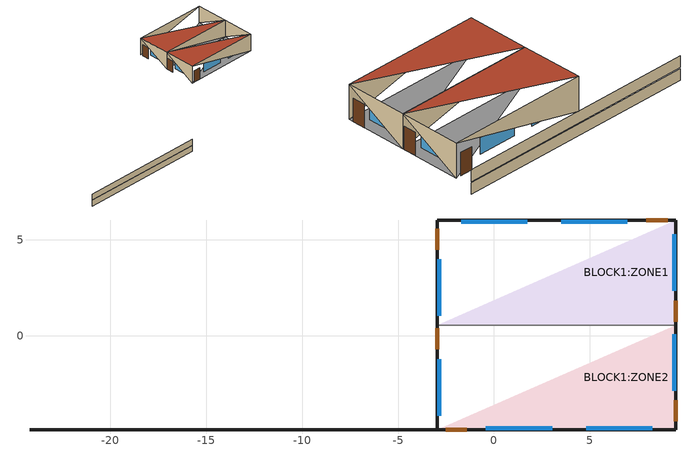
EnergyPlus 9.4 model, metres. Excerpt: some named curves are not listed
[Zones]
BLOCK1:ZONE2
 floor othersideconditionsmodel (Combined ground floor - State-of-the-art - Heavyweight): 9.48,0.57 9.48,-4.9 -2.95,-4.9 z0
 wall outside (Wall - State-of-the-art - Heavyweight): -2.95,-4.9,0 -2.95,-4.9,3 -2.95,0.57,3; 9.48,-4.9,0 9.48,-4.9,3 -2.95,-4.9,3; 9.48,0.57,0 9.48,0.57,3 9.48,-4.9,3
 wall outside (LinearBridgingConstruction): -2.95,-4.9 -24.21,-4.9 z-11.1:-10.1
 wall to BLOCK1:ZONE1 (115mm single leaf brick (plastered both sides)): -2.95,0.57,0 -2.95,0.57,3 9.48,0.57,3
 window (VENTANA CASO BASE MULCHEN - 1001): -2.85,-1.21 -2.85,-4.16 / 4.81,-4.8 8.26,-4.8 / -0.42,-4.8 3.03,-4.8 / 9.38,-2.86 9.38,0.09 z0.84:2.26
 door (Wooden door): -2.95,0.39 -2.95,-0.71 / -2.5,-4.9 -1.41,-4.9 / 9.48,-4.46 9.48,-3.36 z0:2
 roof outside (Combined flat roof - State-of-the-art - Heavyweight): -2.95,0.57 -2.95,-4.9 9.48,-4.9 z3
BLOCK1:ZONE1
 floor othersideconditionsmodel (Combined ground floor - State-of-the-art - Heavyweight): 9.48,6.04 9.48,0.57 -2.95,0.57 z0
 wall outside (Wall - State-of-the-art - Heavyweight): -2.95,0.57,0 -2.95,0.57,3 -2.95,6.04,3; 9.48,6.04,0 9.48,6.04,3 9.48,0.57,3; -2.95,6.04,0 -2.95,6.04,3 9.48,6.04,3
 wall outside (LinearBridgingConstruction): -2.95,-4.9 -24.21,-4.9 z-12.2:-11.2
 window (VENTANA CASO BASE MULCHEN - 1001): -2.85,4 -2.85,1.04 / 9.38,2.34 9.38,5.3 / 1.73,5.94 -1.72,5.94 / 6.96,5.94 3.51,5.94 z0.84:2.26
 door (Wooden door): -2.95,5.59 -2.95,4.5 / 9.48,0.74 9.48,1.84 / 9.04,6.04 7.95,6.04 z0:2
 roof outside (Combined flat roof - State-of-the-art - Heavyweight): -2.95,6.04 -2.95,0.57 9.48,0.57 z3
[Building]
Edificio Residencial: North Axis=0; Terrain=Suburbs; Loads Convergence Tolerance Value=0.04; Temperature Convergence Tolerance Value=0.4; Solar Distribution=FullExterior; Maximum Number of Warmup Days=25; Minimum Number of Warmup Days=6
[Site:Location]
Sitio (01-01:31-12)  (01-01:31-12): Latitude=-36.77; Longitude=-73.07; Time Zone=-4; Elevation=148
[SizingPeriod:DesignDay] Month=7; Day of Month=15; Humidity Condition Type=WetBulb; Barometric Pressure=99559.6; Wind Direction=0; Rain Indicator=No; Snow Indicator=No; Daylight Saving Time Indicator=No
Name | Day Type | Maximum DryBulb Temperature | Daily DryBulb Temperature Range | Wetbulb or DewPoint at Maximum DryBulb | Wind Speed | Solar Model Indicator | Sky Clearness
Summer Design Day in Sitio (01-01:31-12) Jul | SummerDesignDay | 24.4 | 11.1 | 17.2 | 0 | ASHRAEClearSky | 0.98
Winter Design Day in Sitio (01-01:31-12) | WinterDesignDay | 1.2 | 0 | 1.2 | 17.4 |  | 0
[Site:GroundTemperature:BuildingSurface]
18, 18, 18, 18, 18, 18, 18, 18, 18, 18, 18, 18
[Site:GroundTemperature:FCfactorMethod]
January Ground Temperature=18.74; February Ground Temperature=19.18; March Ground Temperature=18.19; April Ground Temperature=16.7; May Ground Temperature=12.9; June Ground Temperature=10.01; July Ground Temperature=8.1; August Ground Temperature=7.58; September Ground Temperature=8.67; October Ground Temperature=10.99; November Ground Temperature=14.03; December Ground Temperature=16.81
[Site:GroundTemperature:Shallow]
14, 14, 14, 14, 14, 14, 14, 14, 14, 14, 14, 14
[Site:GroundTemperature:Deep]
14, 14, 14, 14, 14, 14, 14, 14, 14, 14, 14, 14
[Site:GroundTemperature:Undisturbed:FiniteDifference]
Default Slab - Ground Temperature Object - Finite Difference: 0.52, 2050, 184, 30, 50, 0.4
[Site:GroundDomain:Slab]
Default Slab: 10, 1, 5, 0.52, 2050, 184, 30, 50, Site:GroundTemperature:Undisturbed:FiniteDifference, Default Slab - Ground Temperature Object - Finite Difference, 0.4, Default Slab - Slab Boundary Condition Model - 1, OnGrade, NO, EPS 10 mm_0.05, FULL, 5, NO, EPS 10 mm_0.05, 1, Hourly
[Site:GroundReflectance]
0.2, 0.2, 0.2, 0.2, 0.2, 0.2, 0.2, 0.2, 0.2, 0.2, 0.2, 0.2
[Site:GroundReflectance:SnowModifier]
2, 2
[Material] Roughness=Rough; Thermal Absorptance=0.9
Name | Thickness | Conductivity | Density | Specific Heat | Solar Absorptance | Visible Absorptance
Urea Formaldehyde Foam_.1 | 0.1 | 0.04 | 10 | 1400 | 0.6 | 0.6
Cast Concrete_.1 | 0.1 | 1.13 | 2000 | 1000 | 0.6 | 0.6
Floor/Roof Screed_.07 | 0.07 | 0.41 | 1200 | 840 | 0.73 | 0.73
Timber Flooring_.03 | 0.03 | 0.14 | 650 | 1200 | 0.78 | 0.78
Asphalt 1_.01 | 0.01 | 0.7 | 2100 | 1000 | 0.85 | 0.9
MW Glass Wool (rolls)_.1 | 0.1 | 0.04 | 12 | 840 | 0.6 | 0.6
Plasterboard_.013 | 0.013 | 0.25 | 2800 | 896 | 0.5 | 0.5
Brickwork Outer_.105 | 0.105 | 0.84 | 1700 | 800 | 0.7 | 0.7
XPS Extruded Polystyrene  - CO2 Blowing_.1175 | 0.1175 | 0.034 | 35 | 1400 | 0.6 | 0.6
Concrete Block (Medium)_.1 | 0.1 | 0.51 | 1400 | 1000 | 0.6 | 0.6
Gypsum Plastering_.013 | 0.013 | 0.4 | 1000 | 1000 | 0.5 | 0.5
Painted Oak_.035 | 0.035 | 0.19 | 700 | 2390 | 0.5 | 0.5
Brickwork Inner_.115 | 0.115 | 0.62 | 1700 | 800 | 0.7 | 0.7
EPS 10 mm_0.05 | 0.05 | 0.04 | 15 | 1300 | 0.6 | 0.6
[Material:NoMass] Roughness=Rough
Name | Thermal Resistance | Thermal Absorptance | Solar Absorptance | Visible Absorptance
LinearBridgingLayer | 0.6267 | 1e-05 | 0 | 0
3_RVAL_3 | 0.18 | 0.9 | 0.7 | 0.7
[WindowMaterial:Glazing]
2: Optical Data Type=SpectralAverage; Thickness=0.003; Solar Transmittance at Normal Incidence=0.837; Front Side Solar Reflectance at Normal Incidence=0.075; Back Side Solar Reflectance at Normal Incidence=0.075; Visible Transmittance at Normal Incidence=0.898; Front Side Visible Reflectance at Normal Incidence=0.081; Back Side Visible Reflectance at Normal Incidence=0.081; Infrared Transmittance at Normal Incidence=0; Front Side Infrared Hemispherical Emissivity=0.84; Back Side Infrared Hemispherical Emissivity=0.84; Conductivity=0.9; Dirt Correction Factor for Solar and Visible Transmittance=1
[Construction]
LinearBridgingConstruction: LinearBridgingLayer
Combined ground floor - State-of-the-art - Heavyweight: Urea Formaldehyde Foam_.1, Cast Concrete_.1, Floor/Roof Screed_.07, Timber Flooring_.03
Combined flat roof - State-of-the-art - Heavyweight: Asphalt 1_.01, MW Glass Wool (rolls)_.1, 3_RVAL_3, Plasterboard_.013
Wall - State-of-the-art - Heavyweight: Brickwork Outer_.105, XPS Extruded Polystyrene  - CO2 Blowing_.1175, Concrete Block (Medium)_.1, Gypsum Plastering_.013
Wooden door: Painted Oak_.035
115mm single leaf brick (plastered both sides): Gypsum Plastering_.013, Brickwork Inner_.115, Gypsum Plastering_.013
VENTANA CASO BASE MULCHEN - 1001: 2
[Zone] Type=1; Multiplier=1; Volume=178.6217; Floor Area=59.5406; Zone Inside Convection Algorithm=TARP; Part of Total Floor Area=Yes
BLOCK1:ZONE2; BLOCK1:ZONE1
[SurfaceProperty:OtherSideConditionsModel]
Default Slab - Slab Boundary Condition Model - 1: Type of Modeling=GroundCoupledSurface
[PEOPLE] Number of People Schedule=HORARIO ACT CALF MULCHEN 2O22_mod_DSG; Number of People Calculation Method=Area/Person; Floor Area per Person=20; Fraction Radiant=0.3; Sensible Heat Fraction=.61; Carbon Dioxide Generation Rate=3.82e-08; Enable ASHRAE 55 Comfort Warnings=No; Mean Radiant Temperature Calculation Type=ZoneAveraged; Work Efficiency Schedule=Work efficiency; Clothing Insulation Calculation Method=ClothingInsulationSchedule; Air Velocity Schedule=Default Air Velocity for Comfort Calculations; Thermal Comfort Model 1 Type=AdaptiveASH55; Thermal Comfort Model 2 Type=AdaptiveCEN15251
Name | Zone or ZoneList or Space or SpaceList | Activity Level Schedule | Clothing Insulation Schedule
People BLOCK1:ZONE2 | BLOCK1:ZONE2 | Activity Schedule 5397 | Clothing Schedule 5397
People BLOCK1:ZONE1 | BLOCK1:ZONE1 | Activity Schedule 5404 | Clothing Schedule 5404
[Lights] Schedule=ILUMINACION MULCHEN 2O22; Design Level Calculation Method=Watts/Area; Watts per Zone Floor Area=4.41; Return Air Fraction=0; Fraction Radiant=0.3; Fraction Visible=0.2; Fraction Replaceable=1
Name | Zone or ZoneList or Space or SpaceList | EndUse Subcategory
BLOCK1:ZONE2 General lighting | BLOCK1:ZONE2 | ELECTRIC EQUIPMENT#BLOCK1:ZONE2#GeneralLights
BLOCK1:ZONE1 General lighting | BLOCK1:ZONE1 | ELECTRIC EQUIPMENT#BLOCK1:ZONE1#GeneralLights
[DESIGNSPECIFICATION:OUTDOORAIR] Outdoor Air Method=Flow/Person; Outdoor Air Flow per Person=0.00944; Outdoor Air Flow per Zone Floor Area=0; Outdoor Air Flow per Zone=0; Outdoor Air Flow Air Changes per Hour=0; Outdoor Air Schedule=On 24/7
BLOCK1:ZONE2 Design Specification Outdoor Air Object; BLOCK1:ZONE1 Design Specification Outdoor Air Object
[DESIGNSPECIFICATION:ZONEAIRDISTRIBUTION] Zone Air Distribution Effectiveness in Cooling Mode=1; Zone Air Distribution Effectiveness in Heating Mode=1; Zone Secondary Recirculation Fraction=0; Minimum Zone Ventilation Efficiency=0
BLOCK1:ZONE2 Design Specification Zone Air Distribution Object; BLOCK1:ZONE1 Design Specification Zone Air Distribution Object
[SIZING:ZONE] Zone Cooling Design Supply Air Temperature Input Method=TemperatureDifference; Zone Cooling Design Supply Air Temperature=14; Zone Cooling Design Supply Air Temperature Difference=5; Zone Heating Design Supply Air Temperature Input Method=TemperatureDifference; Zone Heating Design Supply Air Temperature=50; Zone Heating Design Supply Air Temperature Difference=5; Zone Cooling Design Supply Air Humidity Ratio=0.009; Zone Heating Design Supply Air Humidity Ratio=0.004; Zone Heating Sizing Factor=1.25; Zone Cooling Sizing Factor=1.15; Cooling Design Air Flow Method=DesignDay; Cooling Design Air Flow Rate=0; Cooling Minimum Air Flow per Zone Floor Area=0.00076; Cooling Minimum Air Flow=0; Cooling Minimum Air Flow Fraction=0; Heating Design Air Flow Method=DesignDay; Heating Design Air Flow Rate=0; Heating Maximum Air Flow per Zone Floor Area=0.00203; Heating Maximum Air Flow=0.14158; Heating Maximum Air Flow Fraction=0.3; Account for Dedicated Outdoor Air System=Yes; Dedicated Outdoor Air System Control Strategy=NeutralSupplyAir; Dedicated Outdoor Air Low Setpoint Temperature for Design=autosize; Dedicated Outdoor Air High Setpoint Temperature for Design=autosize; Zone Load Sizing Method=Sensible Load Only No Latent Load; Zone Latent Cooling Design Supply Air Humidity Ratio Input Method=HumidityRatioDifference; Zone Cooling Design Supply Air Humidity Ratio Difference=0.005; Zone Latent Heating Design Supply Air Humidity Ratio Input Method=HumidityRatioDifference; Zone Humidification Design Supply Air Humidity Ratio Difference=0.005
Name | Design Specification Outdoor Air Object | Design Specification Zone Air Distribution Object
BLOCK1:ZONE2 | BLOCK1:ZONE2 Design Specification Outdoor Air Object | BLOCK1:ZONE2 Design Specification Zone Air Distribution Object
BLOCK1:ZONE1 | BLOCK1:ZONE1 Design Specification Outdoor Air Object | BLOCK1:ZONE1 Design Specification Zone Air Distribution Object
[ZONECONTROL:THERMOSTAT] Control Type Schedule=Control type schedule: Always 4; Temperature Difference Between Cutout And Setpoint=0
Name | Zone or ZoneList | Control 1
BLOCK1:ZONE2 Thermostat | BLOCK1:ZONE2 | BLOCK1:ZONE2 Dual SP
BLOCK1:ZONE1 Thermostat | BLOCK1:ZONE1 | BLOCK1:ZONE1 Dual SP
[ZoneControl:Thermostat:OperativeTemperature] Radiative Fraction Input Mode=Constant; Fixed Radiative Fraction=0.5
Name | Thermostat
 | BLOCK1:ZONE2 Thermostat
 | BLOCK1:ZONE1 Thermostat
[THERMOSTATSETPOINT:DUALSETPOINT]
Name | Heating Setpoint Temperature Schedule | Cooling Setpoint Temperature Schedule
BLOCK1:ZONE2 Dual SP | AHST_Sch_BLOCK1_ZONE2 | ACST_Sch_BLOCK1_ZONE2
BLOCK1:ZONE1 Dual SP | AHST_Sch_BLOCK1_ZONE1 | ACST_Sch_BLOCK1_ZONE1
[ZoneHVAC:IdealLoadsAirSystem] Maximum Heating Supply Air Temperature=99; Minimum Cooling Supply Air Temperature=-99; Maximum Heating Supply Air Humidity Ratio=0.001; Minimum Cooling Supply Air Humidity Ratio=0.01; Heating Limit=LimitCapacity; Maximum Heating Air Flow Rate=Autosize; Maximum Sensible Heating Capacity=Autosize; Cooling Limit=LimitFlowRateAndCapacity; Maximum Cooling Air Flow Rate=Autosize; Maximum Total Cooling Capacity=Autosize; Heating Availability Schedule=On; Cooling Availability Schedule=On; Dehumidification Control Type=None; Humidification Control Type=None; Outdoor Air Economizer Type=NoEconomizer
BLOCK1:ZONE2 Ideal Loads Air; BLOCK1:ZONE1 Ideal Loads Air
[ZONEHVAC:TERMINALUNIT:VARIABLEREFRIGERANTFLOW] Terminal Unit Availability Schedule=HORARIO ACT CALF MULCHEN 2O22_mod_DSG; Cooling Supply Air Flow Rate=autosize; No Cooling Supply Air Flow Rate=autosize; Heating Supply Air Flow Rate=autosize; No Heating Supply Air Flow Rate=autosize; Cooling Outdoor Air Flow Rate=0; Heating Outdoor Air Flow Rate=0; No Load Outdoor Air Flow Rate=0; Supply Air Fan Operating Mode Schedule=On 24/7; Supply Air Fan Placement=DrawThrough; Zone Terminal Unit On Parasitic Electric Energy Use=30; Zone Terminal Unit Off Parasitic Electric Energy Use=20; Maximum Supply Air Temperature from Supplemental Heater=autosize; Maximum Outdoor DryBulb Temperature for Supplemental Heater Operation=21
Name | Supply Air Fan Object | Cooling Coil Object | Heating Coil Object
BLOCK1:ZONE2 VRF Indoor Unit | BLOCK1:ZONE2 VRF Indoor Unit Supply Fan | BLOCK1:ZONE2 VRF Indoor Unit DX Cooling Coil | BLOCK1:ZONE2 VRF Indoor Unit DX Heating Coil
BLOCK1:ZONE1 VRF Indoor Unit | BLOCK1:ZONE1 VRF Indoor Unit Supply Fan | BLOCK1:ZONE1 VRF Indoor Unit DX Cooling Coil | BLOCK1:ZONE1 VRF Indoor Unit DX Heating Coil
[Zone equipment]
BLOCK1:ZONE2: BLOCK1:ZONE2 VRF Indoor Unit
BLOCK1:ZONE1: BLOCK1:ZONE1 VRF Indoor Unit
[FAN:CONSTANTVOLUME] Availability Schedule=HORARIO ACT CALF MULCHEN 2O22_mod_DSG; Fan Total Efficiency=0.7; Pressure Rise=100; Maximum Flow Rate=autosize; Motor Efficiency=0.9; Motor In Airstream Fraction=1; EndUse Subcategory=General
BLOCK1:ZONE2 VRF Indoor Unit Supply Fan; BLOCK1:ZONE1 VRF Indoor Unit Supply Fan
[COIL:COOLING:DX:VARIABLEREFRIGERANTFLOW] Availability Schedule=On 24/7; Gross Rated Total Cooling Capacity=autosize; Gross Rated Sensible Heat Ratio=autosize; Rated Air Flow Rate=autosize; Cooling Capacity Ratio Modifier Function of Temperature Curve=VRFTUCoolCapFT; Cooling Capacity Modifier Curve Function of Flow Fraction=VRFACCoolCapFFF
BLOCK1:ZONE2 VRF Indoor Unit DX Cooling Coil; BLOCK1:ZONE1 VRF Indoor Unit DX Cooling Coil
[COIL:HEATING:DX:VARIABLEREFRIGERANTFLOW] Availability Schedule=On 24/7; Gross Rated Heating Capacity=autosize; Rated Air Flow Rate=autosize; Heating Capacity Ratio Modifier Function of Temperature Curve=VRFTUHeatCapFT; Heating Capacity Modifier Function of Flow Fraction Curve=VRFACCoolCapFFF
BLOCK1:ZONE2 VRF Indoor Unit DX Heating Coil; BLOCK1:ZONE1 VRF Indoor Unit DX Heating Coil
[AIRCONDITIONER:VARIABLEREFRIGERANTFLOW] Availability Schedule=HORARIO ACT CALF MULCHEN 2O22_mod_DSG; Gross Rated Total Cooling Capacity=autosize; Gross Rated Cooling COP=2; Minimum Condenser Inlet Node Temperature in Cooling Mode=-20; Maximum Condenser Inlet Node Temperature in Cooling Mode=80; Cooling Capacity Ratio Modifier Function of Low Temperature Curve=VRFCoolCapFT; Cooling Capacity Ratio Boundary Curve=VRFCoolCapFTBoundary; Cooling Capacity Ratio Modifier Function of High Temperature Curve=VRFCoolCapFTHi; Cooling Energy Input Ratio Modifier Function of Low Temperature Curve=VRFCoolEIRFT; Cooling Energy Input Ratio Boundary Curve=VRFCoolEIRFTBoundary; Cooling Energy Input Ratio Modifier Function of High Temperature Curve=VRFCoolEIRFTHi; Cooling Energy Input Ratio Modifier Function of Low PartLoad Ratio Curve=CoolingEIRLowPLR; Cooling Energy Input Ratio Modifier Function of High PartLoad Ratio Curve=CoolingEIRHiPLR; Cooling Combination Ratio Correction Factor Curve=CoolingCombRatio; Cooling PartLoad Fraction Correlation Curve=VRFCPLFFPLR; Gross Rated Heating Capacity=autosize; Rated Heating Capacity Sizing Ratio=1; Gross Rated Heating COP=2.1; Minimum Condenser Inlet Node Temperature in Heating Mode=-20; Maximum Condenser Inlet Node Temperature in Heating Mode=80; Heating Capacity Ratio Modifier Function of Low Temperature Curve=VRFHeatCapFT; Heating Capacity Ratio Boundary Curve=VRFHeatCapFTBoundary; Heating Capacity Ratio Modifier Function of High Temperature Curve=VRFHeatCapFTHi; Heating Energy Input Ratio Modifier Function of Low Temperature Curve=VRFHeatEIRFT; Heating Energy Input Ratio Boundary Curve=VRFHeatEIRFTBoundary; Heating Energy Input Ratio Modifier Function of High Temperature Curve=VRFHeatEIRFTHi; Heating Performance Curve Outdoor Temperature Type=WetBulbTemperature; Heating Energy Input Ratio Modifier Function of Low PartLoad Ratio Curve=HeatingEIRLowPLR; Heating Energy Input Ratio Modifier Function of High PartLoad Ratio Curve=HeatingEIRHiPLR; Heating Combination Ratio Correction Factor Curve=HeatingCombRatio; Heating PartLoad Fraction Correlation Curve=VRFCPLFFPLR; Minimum Heat Pump PartLoad Ratio=0.2; Master Thermostat Priority Control Type=LoadPriority; Heat Pump Waste Heat Recovery=Yes; Equivalent Piping Length used for Piping Correction Factor in Cooling Mode=50; Vertical Height used for Piping Correction Factor=15; Piping Correction Factor for Length in Cooling Mode Curve=CoolingLengthCorrectionFactor; Piping Correction Factor for Height in Cooling Mode Coefficient=0; Equivalent Piping Length used for Piping Correction Factor in Heating Mode=50; Piping Correction Factor for Length in Heating Mode Curve=VRF Piping Correction Factor for Length in Heating Mode; Piping Correction Factor for Height in Heating Mode Coefficient=0; Crankcase Heater Power per Compressor=15; Number of Compressors=2; Ratio of Compressor Size to Total Compressor Capacity=0.5; Maximum Outdoor DryBulb Temperature for Crankcase Heater=5; Defrost Strategy=Resistive; Defrost Control=Timed; Defrost Time Period Fraction=0; Resistive Defrost Heater Capacity=autosize; Maximum Outdoor Drybulb Temperature for Defrost Operation=5; Condenser Type=AirCooled; Water Condenser Volume Flow Rate=autosize; Evaporative Condenser Effectiveness=0.9; Evaporative Condenser Air Flow Rate=autosize; Evaporative Condenser Pump Rated Power Consumption=autosize; Basin Heater Capacity=0; Basin Heater Setpoint Temperature=2; Basin Heater Operating Schedule=On 24/7; Fuel Type=Electricity; Minimum Condenser Inlet Node Temperature in Heat Recovery Mode=-5.99; Maximum Condenser Inlet Node Temperature in Heat Recovery Mode=80; Heat Recovery Cooling Capacity Modifier Curve=VRF Heat Recovery Cooling Capacity Modifier; Initial Heat Recovery Cooling Capacity Fraction=0.5; Heat Recovery Cooling Capacity Time Constant=0.15; Heat Recovery Cooling Energy Modifier Curve=VRF Heat Recovery Cooling Energy Modifier; Initial Heat Recovery Cooling Energy Fraction=1; Heat Recovery Cooling Energy Time Constant=0; Heat Recovery Heating Capacity Modifier Curve=VRF Heat Recovery Heating Capacity Modifier; Initial Heat Recovery Heating Capacity Fraction=1; Heat Recovery Heating Capacity Time Constant=0.15; Heat Recovery Heating Energy Modifier Curve=VRF Heat Recovery Heating Energy Modifier; Initial Heat Recovery Heating Energy Fraction=1; Heat Recovery Heating Energy Time Constant=0
Name | Heat Pump | Zone Terminal Unit List
 | VRF Outdoor Unit_BLOCK1:ZONE2 | VRF Outdoor Unit_BLOCK1:ZONE2 Zone List
 | VRF Outdoor Unit_BLOCK1:ZONE1 | VRF Outdoor Unit_BLOCK1:ZONE1 Zone List
[ZONETERMINALUNITLIST]
Name | Zone Terminal Unit Name 1
VRF Outdoor Unit_BLOCK1:ZONE2 Zone List | BLOCK1:ZONE2 VRF Indoor Unit
VRF Outdoor Unit_BLOCK1:ZONE1 Zone List | BLOCK1:ZONE1 VRF Indoor Unit
[ENERGYMANAGEMENTSYSTEM:SENSOR]
Name | OutputVariable or OutputMeter Index Key | OutputVariable or OutputMeter
RMOT | People BLOCK1:ZONE2 | Zone Thermal Comfort CEN 15251 Adaptive Model Running Average Outdoor Air Temperature
PMOT | People BLOCK1:ZONE2 | Zone Thermal Comfort ASHRAE 55 Adaptive Model Running Average Outdoor Air Temperature
BLOCK1_ZONE2_OpT; BLOCK1_ZONE2_Wall_2_0_0_0_0_1_Door_OpT; BLOCK1_ZONE2_Wall_2_0_0_1_0_0_Win_OpT; BLOCK1_ZONE2_Wall_3_0_0_0_0_2_Door_OpT; BLOCK1_ZONE2_Wall_3_0_0_1_0_1_Win_OpT; BLOCK1_ZONE2_Wall_3_0_0_2_0_0_Win_OpT; BLOCK1_ZONE2_Wall_4_0_0_0_0_1_Door_OpT; BLOCK1_ZONE2_Wall_4_0_0_1_0_0_Win_OpT | BLOCK1:ZONE2 | Zone Operative Temperature
Occ_count_BLOCK1_ZONE2; BLOCK1_ZONE2_Wall_2_0_0_0_0_1_Door_Occ_count; BLOCK1_ZONE2_Wall_2_0_0_1_0_0_Win_Occ_count; BLOCK1_ZONE2_Wall_3_0_0_0_0_2_Door_Occ_count; BLOCK1_ZONE2_Wall_3_0_0_1_0_1_Win_Occ_count; BLOCK1_ZONE2_Wall_3_0_0_2_0_0_Win_Occ_count; BLOCK1_ZONE2_Wall_4_0_0_0_0_1_Door_Occ_count; BLOCK1_ZONE2_Wall_4_0_0_1_0_0_Win_Occ_count | People BLOCK1:ZONE2 | People Occupant Count
BLOCK1_ZONE2_WindSpeed; BLOCK1_ZONE2_Wall_2_0_0_0_0_1_Door_WindSpeed; BLOCK1_ZONE2_Wall_2_0_0_1_0_0_Win_WindSpeed; BLOCK1_ZONE2_Wall_3_0_0_0_0_2_Door_WindSpeed; BLOCK1_ZONE2_Wall_3_0_0_1_0_1_Win_WindSpeed; BLOCK1_ZONE2_Wall_3_0_0_2_0_0_Win_WindSpeed; BLOCK1_ZONE2_Wall_4_0_0_0_0_1_Door_WindSpeed; BLOCK1_ZONE2_Wall_4_0_0_1_0_0_Win_WindSpeed | BLOCK1:ZONE2 | Zone Outdoor Air Wind Speed
BLOCK1_ZONE2_OutT; BLOCK1_ZONE2_Wall_2_0_0_0_0_1_Door_OutT; BLOCK1_ZONE2_Wall_2_0_0_1_0_0_Win_OutT; BLOCK1_ZONE2_Wall_3_0_0_0_0_2_Door_OutT; BLOCK1_ZONE2_Wall_3_0_0_1_0_1_Win_OutT; BLOCK1_ZONE2_Wall_3_0_0_2_0_0_Win_OutT; BLOCK1_ZONE2_Wall_4_0_0_0_0_1_Door_OutT; BLOCK1_ZONE2_Wall_4_0_0_1_0_0_Win_OutT | BLOCK1:ZONE2 | Zone Outdoor Air Drybulb Temperature
BLOCK1_ZONE1_OpT; BLOCK1_ZONE1_Wall_2_0_0_0_0_1_Door_OpT; BLOCK1_ZONE1_Wall_2_0_0_1_0_0_Win_OpT; BLOCK1_ZONE1_Wall_4_0_0_0_0_1_Door_OpT; BLOCK1_ZONE1_Wall_4_0_0_1_0_0_Win_OpT; BLOCK1_ZONE1_Wall_5_0_0_0_0_2_Door_OpT; BLOCK1_ZONE1_Wall_5_0_0_1_0_1_Win_OpT; BLOCK1_ZONE1_Wall_5_0_0_2_0_0_Win_OpT | BLOCK1:ZONE1 | Zone Operative Temperature
Occ_count_BLOCK1_ZONE1; BLOCK1_ZONE1_Wall_2_0_0_0_0_1_Door_Occ_count; BLOCK1_ZONE1_Wall_2_0_0_1_0_0_Win_Occ_count; BLOCK1_ZONE1_Wall_4_0_0_0_0_1_Door_Occ_count; BLOCK1_ZONE1_Wall_4_0_0_1_0_0_Win_Occ_count; BLOCK1_ZONE1_Wall_5_0_0_0_0_2_Door_Occ_count; BLOCK1_ZONE1_Wall_5_0_0_1_0_1_Win_Occ_count; BLOCK1_ZONE1_Wall_5_0_0_2_0_0_Win_Occ_count | People BLOCK1:ZONE1 | People Occupant Count
BLOCK1_ZONE1_WindSpeed; BLOCK1_ZONE1_Wall_2_0_0_0_0_1_Door_WindSpeed; BLOCK1_ZONE1_Wall_2_0_0_1_0_0_Win_WindSpeed; BLOCK1_ZONE1_Wall_4_0_0_0_0_1_Door_WindSpeed; BLOCK1_ZONE1_Wall_4_0_0_1_0_0_Win_WindSpeed; BLOCK1_ZONE1_Wall_5_0_0_0_0_2_Door_WindSpeed; BLOCK1_ZONE1_Wall_5_0_0_1_0_1_Win_WindSpeed; BLOCK1_ZONE1_Wall_5_0_0_2_0_0_Win_WindSpeed | BLOCK1:ZONE1 | Zone Outdoor Air Wind Speed
BLOCK1_ZONE1_OutT; BLOCK1_ZONE1_Wall_2_0_0_0_0_1_Door_OutT; BLOCK1_ZONE1_Wall_2_0_0_1_0_0_Win_OutT; BLOCK1_ZONE1_Wall_4_0_0_0_0_1_Door_OutT; BLOCK1_ZONE1_Wall_4_0_0_1_0_0_Win_OutT; BLOCK1_ZONE1_Wall_5_0_0_0_0_2_Door_OutT; BLOCK1_ZONE1_Wall_5_0_0_1_0_1_Win_OutT; BLOCK1_ZONE1_Wall_5_0_0_2_0_0_Win_OutT | BLOCK1:ZONE1 | Zone Outdoor Air Drybulb Temperature
OutT | Environment | Site Outdoor Air Drybulb Temperature
BLOCK1_ZONE2_CoolCoil; BLOCK1_ZONE2_Wall_2_0_0_0_0_1_Door_CoolCoil; BLOCK1_ZONE2_Wall_2_0_0_1_0_0_Win_CoolCoil; BLOCK1_ZONE2_Wall_3_0_0_0_0_2_Door_CoolCoil; BLOCK1_ZONE2_Wall_3_0_0_1_0_1_Win_CoolCoil; BLOCK1_ZONE2_Wall_3_0_0_2_0_0_Win_CoolCoil; BLOCK1_ZONE2_Wall_4_0_0_0_0_1_Door_CoolCoil; BLOCK1_ZONE2_Wall_4_0_0_1_0_0_Win_CoolCoil | BLOCK1:ZONE2 VRF Indoor Unit DX Cooling Coil | Cooling Coil Total Cooling Rate
BLOCK1_ZONE2_HeatCoil; BLOCK1_ZONE2_Wall_2_0_0_0_0_1_Door_HeatCoil; BLOCK1_ZONE2_Wall_2_0_0_1_0_0_Win_HeatCoil; BLOCK1_ZONE2_Wall_3_0_0_0_0_2_Door_HeatCoil; BLOCK1_ZONE2_Wall_3_0_0_1_0_1_Win_HeatCoil; BLOCK1_ZONE2_Wall_3_0_0_2_0_0_Win_HeatCoil; BLOCK1_ZONE2_Wall_4_0_0_0_0_1_Door_HeatCoil; BLOCK1_ZONE2_Wall_4_0_0_1_0_0_Win_HeatCoil | BLOCK1:ZONE2 VRF Indoor Unit DX Heating Coil | Heating Coil Heating Rate
BLOCK1_ZONE1_CoolCoil; BLOCK1_ZONE1_Wall_2_0_0_0_0_1_Door_CoolCoil; BLOCK1_ZONE1_Wall_2_0_0_1_0_0_Win_CoolCoil; BLOCK1_ZONE1_Wall_4_0_0_0_0_1_Door_CoolCoil; BLOCK1_ZONE1_Wall_4_0_0_1_0_0_Win_CoolCoil; BLOCK1_ZONE1_Wall_5_0_0_0_0_2_Door_CoolCoil; BLOCK1_ZONE1_Wall_5_0_0_1_0_1_Win_CoolCoil; BLOCK1_ZONE1_Wall_5_0_0_2_0_0_Win_CoolCoil | BLOCK1:ZONE1 VRF Indoor Unit DX Cooling Coil | Cooling Coil Total Cooling Rate
BLOCK1_ZONE1_HeatCoil; BLOCK1_ZONE1_Wall_2_0_0_0_0_1_Door_HeatCoil; BLOCK1_ZONE1_Wall_2_0_0_1_0_0_Win_HeatCoil; BLOCK1_ZONE1_Wall_4_0_0_0_0_1_Door_HeatCoil; BLOCK1_ZONE1_Wall_4_0_0_1_0_0_Win_HeatCoil; BLOCK1_ZONE1_Wall_5_0_0_0_0_2_Door_HeatCoil; BLOCK1_ZONE1_Wall_5_0_0_1_0_1_Win_HeatCoil; BLOCK1_ZONE1_Wall_5_0_0_2_0_0_Win_HeatCoil | BLOCK1:ZONE1 VRF Indoor Unit DX Heating Coil | Heating Coil Heating Rate
[ENERGYMANAGEMENTSYSTEM:ACTUATOR]
Name | Actuated Component Unique | Actuated Component Type | Actuated Component Control Type
AHST_Act_BLOCK1_ZONE2 | AHST_Sch_BLOCK1_ZONE2 | Schedule:Compact | Schedule Value
ACST_Act_BLOCK1_ZONE2 | ACST_Sch_BLOCK1_ZONE2 | Schedule:Compact | Schedule Value
AHST_Act_BLOCK1_ZONE1 | AHST_Sch_BLOCK1_ZONE1 | Schedule:Compact | Schedule Value
ACST_Act_BLOCK1_ZONE1 | ACST_Sch_BLOCK1_ZONE1 | Schedule:Compact | Schedule Value
BLOCK1_ZONE2_Wall_2_0_0_0_0_1_Door_VentOpenFact | BLOCK1:ZONE2_Wall_2_0_0_0_0_1_Door | AirFlow Network Window/Door Opening | Venting Opening Factor
BLOCK1_ZONE2_Wall_2_0_0_1_0_0_Win_VentOpenFact | BLOCK1:ZONE2_Wall_2_0_0_1_0_0_Win | AirFlow Network Window/Door Opening | Venting Opening Factor
BLOCK1_ZONE2_Wall_3_0_0_0_0_2_Door_VentOpenFact | BLOCK1:ZONE2_Wall_3_0_0_0_0_2_Door | AirFlow Network Window/Door Opening | Venting Opening Factor
BLOCK1_ZONE2_Wall_3_0_0_1_0_1_Win_VentOpenFact | BLOCK1:ZONE2_Wall_3_0_0_1_0_1_Win | AirFlow Network Window/Door Opening | Venting Opening Factor
BLOCK1_ZONE2_Wall_3_0_0_2_0_0_Win_VentOpenFact | BLOCK1:ZONE2_Wall_3_0_0_2_0_0_Win | AirFlow Network Window/Door Opening | Venting Opening Factor
BLOCK1_ZONE2_Wall_4_0_0_0_0_1_Door_VentOpenFact | BLOCK1:ZONE2_Wall_4_0_0_0_0_1_Door | AirFlow Network Window/Door Opening | Venting Opening Factor
BLOCK1_ZONE2_Wall_4_0_0_1_0_0_Win_VentOpenFact | BLOCK1:ZONE2_Wall_4_0_0_1_0_0_Win | AirFlow Network Window/Door Opening | Venting Opening Factor
BLOCK1_ZONE1_Wall_2_0_0_0_0_1_Door_VentOpenFact | BLOCK1:ZONE1_Wall_2_0_0_0_0_1_Door | AirFlow Network Window/Door Opening | Venting Opening Factor
BLOCK1_ZONE1_Wall_2_0_0_1_0_0_Win_VentOpenFact | BLOCK1:ZONE1_Wall_2_0_0_1_0_0_Win | AirFlow Network Window/Door Opening | Venting Opening Factor
BLOCK1_ZONE1_Wall_4_0_0_0_0_1_Door_VentOpenFact | BLOCK1:ZONE1_Wall_4_0_0_0_0_1_Door | AirFlow Network Window/Door Opening | Venting Opening Factor
BLOCK1_ZONE1_Wall_4_0_0_1_0_0_Win_VentOpenFact | BLOCK1:ZONE1_Wall_4_0_0_1_0_0_Win | AirFlow Network Window/Door Opening | Venting Opening Factor
BLOCK1_ZONE1_Wall_5_0_0_0_0_2_Door_VentOpenFact | BLOCK1:ZONE1_Wall_5_0_0_0_0_2_Door | AirFlow Network Window/Door Opening | Venting Opening Factor
BLOCK1_ZONE1_Wall_5_0_0_1_0_1_Win_VentOpenFact | BLOCK1:ZONE1_Wall_5_0_0_1_0_1_Win | AirFlow Network Window/Door Opening | Venting Opening Factor
BLOCK1_ZONE1_Wall_5_0_0_2_0_0_Win_VentOpenFact | BLOCK1:ZONE1_Wall_5_0_0_2_0_0_Win | AirFlow Network Window/Door Opening | Venting Opening Factor
[ENERGYMANAGEMENTSYSTEM:PROGRAMCALLINGMANAGER]
SetComfTemp: BeginTimestepBeforePredictor; SetComfTemp
CountHours_BLOCK1_ZONE2: BeginTimestepBeforePredictor; CountHours_BLOCK1_ZONE2
CountHours_BLOCK1_ZONE1: BeginTimestepBeforePredictor; CountHours_BLOCK1_ZONE1
SetAppLimits: BeginTimestepBeforePredictor; SetAppLimits
ApplyCAT: BeginTimestepBeforePredictor; ApplyCAT
SetAST: BeginTimestepBeforePredictor; SetAST
SetASTnoTol: BeginTimestepBeforePredictor; SetASTnoTol
CountHoursNoApp_BLOCK1_ZONE2: BeginTimestepBeforePredictor; CountHoursNoApp_BLOCK1_ZONE2
SetGeoVarBLOCK1_ZONE2: BeginTimestepBeforePredictor; SetGeoVarBLOCK1_ZONE2
CountHoursNoApp_BLOCK1_ZONE1: BeginTimestepBeforePredictor; CountHoursNoApp_BLOCK1_ZONE1
SetGeoVarBLOCK1_ZONE1: BeginTimestepBeforePredictor; SetGeoVarBLOCK1_ZONE1
SetInputData: BeginTimestepBeforePredictor; SetInputData
SetVOFinputData: BeginTimestepBeforePredictor; SetVOFinputData
SetVST: BeginTimestepBeforePredictor; SetVST
ApplyAST_BLOCK1_ZONE2: BeginTimestepBeforePredictor; ApplyAST_BLOCK1_ZONE2
ApplyAST_BLOCK1_ZONE1: BeginTimestepBeforePredictor; ApplyAST_BLOCK1_ZONE1
SetMyVOF_BLOCK1_ZONE2_Wall_2_0_0_0_0_1_Door: BeginTimestepBeforePredictor; SetMyVOF_BLOCK1_ZONE2_Wall_2_0_0_0_0_1_Door
SetWindowOperation_BLOCK1_ZONE2_Wall_2_0_0_0_0_1_Door: BeginTimestepBeforePredictor; SetWindowOperation_BLOCK1_ZONE2_Wall_2_0_0_0_0_1_Door
SetMyVOF_BLOCK1_ZONE2_Wall_2_0_0_1_0_0_Win: BeginTimestepBeforePredictor; SetMyVOF_BLOCK1_ZONE2_Wall_2_0_0_1_0_0_Win
SetWindowOperation_BLOCK1_ZONE2_Wall_2_0_0_1_0_0_Win: BeginTimestepBeforePredictor; SetWindowOperation_BLOCK1_ZONE2_Wall_2_0_0_1_0_0_Win
SetMyVOF_BLOCK1_ZONE2_Wall_3_0_0_0_0_2_Door: BeginTimestepBeforePredictor; SetMyVOF_BLOCK1_ZONE2_Wall_3_0_0_0_0_2_Door
SetWindowOperation_BLOCK1_ZONE2_Wall_3_0_0_0_0_2_Door: BeginTimestepBeforePredictor; SetWindowOperation_BLOCK1_ZONE2_Wall_3_0_0_0_0_2_Door
SetMyVOF_BLOCK1_ZONE2_Wall_3_0_0_1_0_1_Win: BeginTimestepBeforePredictor; SetMyVOF_BLOCK1_ZONE2_Wall_3_0_0_1_0_1_Win
SetWindowOperation_BLOCK1_ZONE2_Wall_3_0_0_1_0_1_Win: BeginTimestepBeforePredictor; SetWindowOperation_BLOCK1_ZONE2_Wall_3_0_0_1_0_1_Win
SetMyVOF_BLOCK1_ZONE2_Wall_3_0_0_2_0_0_Win: BeginTimestepBeforePredictor; SetMyVOF_BLOCK1_ZONE2_Wall_3_0_0_2_0_0_Win
SetWindowOperation_BLOCK1_ZONE2_Wall_3_0_0_2_0_0_Win: BeginTimestepBeforePredictor; SetWindowOperation_BLOCK1_ZONE2_Wall_3_0_0_2_0_0_Win
SetMyVOF_BLOCK1_ZONE2_Wall_4_0_0_0_0_1_Door: BeginTimestepBeforePredictor; SetMyVOF_BLOCK1_ZONE2_Wall_4_0_0_0_0_1_Door
SetWindowOperation_BLOCK1_ZONE2_Wall_4_0_0_0_0_1_Door: BeginTimestepBeforePredictor; SetWindowOperation_BLOCK1_ZONE2_Wall_4_0_0_0_0_1_Door
SetMyVOF_BLOCK1_ZONE2_Wall_4_0_0_1_0_0_Win: BeginTimestepBeforePredictor; SetMyVOF_BLOCK1_ZONE2_Wall_4_0_0_1_0_0_Win
SetWindowOperation_BLOCK1_ZONE2_Wall_4_0_0_1_0_0_Win: BeginTimestepBeforePredictor; SetWindowOperation_BLOCK1_ZONE2_Wall_4_0_0_1_0_0_Win
SetMyVOF_BLOCK1_ZONE1_Wall_2_0_0_0_0_1_Door: BeginTimestepBeforePredictor; SetMyVOF_BLOCK1_ZONE1_Wall_2_0_0_0_0_1_Door
SetWindowOperation_BLOCK1_ZONE1_Wall_2_0_0_0_0_1_Door: BeginTimestepBeforePredictor; SetWindowOperation_BLOCK1_ZONE1_Wall_2_0_0_0_0_1_Door
SetMyVOF_BLOCK1_ZONE1_Wall_2_0_0_1_0_0_Win: BeginTimestepBeforePredictor; SetMyVOF_BLOCK1_ZONE1_Wall_2_0_0_1_0_0_Win
SetWindowOperation_BLOCK1_ZONE1_Wall_2_0_0_1_0_0_Win: BeginTimestepBeforePredictor; SetWindowOperation_BLOCK1_ZONE1_Wall_2_0_0_1_0_0_Win
SetMyVOF_BLOCK1_ZONE1_Wall_4_0_0_0_0_1_Door: BeginTimestepBeforePredictor; SetMyVOF_BLOCK1_ZONE1_Wall_4_0_0_0_0_1_Door
SetWindowOperation_BLOCK1_ZONE1_Wall_4_0_0_0_0_1_Door: BeginTimestepBeforePredictor; SetWindowOperation_BLOCK1_ZONE1_Wall_4_0_0_0_0_1_Door
SetMyVOF_BLOCK1_ZONE1_Wall_4_0_0_1_0_0_Win: BeginTimestepBeforePredictor; SetMyVOF_BLOCK1_ZONE1_Wall_4_0_0_1_0_0_Win
SetWindowOperation_BLOCK1_ZONE1_Wall_4_0_0_1_0_0_Win: BeginTimestepBeforePredictor; SetWindowOperation_BLOCK1_ZONE1_Wall_4_0_0_1_0_0_Win
SetMyVOF_BLOCK1_ZONE1_Wall_5_0_0_0_0_2_Door: BeginTimestepBeforePredictor; SetMyVOF_BLOCK1_ZONE1_Wall_5_0_0_0_0_2_Door
SetWindowOperation_BLOCK1_ZONE1_Wall_5_0_0_0_0_2_Door: BeginTimestepBeforePredictor; SetWindowOperation_BLOCK1_ZONE1_Wall_5_0_0_0_0_2_Door
SetMyVOF_BLOCK1_ZONE1_Wall_5_0_0_1_0_1_Win: BeginTimestepBeforePredictor; SetMyVOF_BLOCK1_ZONE1_Wall_5_0_0_1_0_1_Win
SetWindowOperation_BLOCK1_ZONE1_Wall_5_0_0_1_0_1_Win: BeginTimestepBeforePredictor; SetWindowOperation_BLOCK1_ZONE1_Wall_5_0_0_1_0_1_Win
SetMyVOF_BLOCK1_ZONE1_Wall_5_0_0_2_0_0_Win: BeginTimestepBeforePredictor; SetMyVOF_BLOCK1_ZONE1_Wall_5_0_0_2_0_0_Win
SetWindowOperation_BLOCK1_ZONE1_Wall_5_0_0_2_0_0_Win: BeginTimestepBeforePredictor; SetWindowOperation_BLOCK1_ZONE1_Wall_5_0_0_2_0_0_Win
[ENERGYMANAGEMENTSYSTEM:PROGRAM]
SetComfTemp: if ComfStand == 1; set ComfTemp = RMOT*0.33+18.8; elseif ComfStand == 2; set ComfTemp = PMOT*0.31+17.8; elseif ComfStand == 3; set ComfTemp = PMOT*0.48+14.4; elseif ComfStand == 4; set ComfTemp = 0; elseif ComfStand == 5; set ComfTemp = 0; elseif ComfStand == 6; set ComfTemp = 0; elseif ComfStand == 7; set ComfTemp = PMOT*0.54+12.83; elseif ComfStand == 8; set ComfTemp = PMOT*0.28+17.87; elseif ComfStand == 9; set ComfTemp = PMOT*0.39+18.42; elseif ComfStand == 10; set ComfTemp = PMOT*0.42+17.6; elseif ComfStand == 11; set ComfTemp = PMOT*0.75+5.37; elseif ComfStand == 12; set ComfTemp = PMOT*0.25+19.7; elseif ComfStand == 13; set ComfTemp = PMOT*0.26+15.9; elseif ComfStand == 14; set ComfTemp = PMOT*0.26+16.75; elseif ComfStand == 15; set ComfTemp = PMOT*0.56+12.74; elseif ComfStand == 16; set ComfTemp = PMOT*0.09+22.32; elseif ComfStand == 17; if (DayOfYear <= 121) || (DayOfYear > 295); set ComfTemp = PMOT*0.48+13.9; else; set ComfTemp = PMOT*0.59+9.6; endif; elseif ComfStand == 18; if (DayOfYear <= 121) || (DayOfYear > 295); set ComfTemp = PMOT*0.84+5.3; else; set ComfTemp = PMOT*0.96-3.6; endif; elseif ComfStand == 19; if (DayOfYear <= 121) || (DayOfYear > 295); set ComfTemp = PMOT*0.27+17.9; else; set ComfTemp = PMOT*0.53+10.3; endif; elseif ComfStand == 20; if (DayOfYear <= 121) || (DayOfYear > 295); set ComfTemp = PMOT*0.38+15.7; else; set ComfTemp = PMOT*0.47+9.07; endif; elseif ComfStand == 21; set ComfTemp = PMOT*0.678+13.51; endif
CountHours_BLOCK1_ZONE2: if (ComfStand == 1) || (ComfStand == 10); if (RMOT >= AHSTall) && (RMOT <= ACSTaul); if (BLOCK1_ZONE2_OpT <= ACSTnoTol); if (BLOCK1_ZONE2_OpT >= AHSTnoTol); set ComfHours_BLOCK1_ZONE2 = 1*ZoneTimeStep; set DiscomfAppHotHours_BLOCK1_ZONE2 = 0; set DiscomfAppColdHours_BLOCK1_ZONE2 = 0; set DiscomfNonAppHotHours_BLOCK1_ZONE2 = 0; set DiscomfNonAppColdHours_BLOCK1_ZONE2 = 0; endif; elseif (BLOCK1_ZONE2_OpT > ACSTnoTol); set ComfHours_BLOCK1_ZONE2 = 0; set DiscomfAppHotHours_BLOCK1_ZONE2 = 1*ZoneTimeStep; set DiscomfAppColdHours_BLOCK1_ZONE2 = 0; set DiscomfNonAppHotHours_BLOCK1_ZONE2 = 0; set DiscomfNonAppColdHours_BLOCK1_ZONE2 = 0; elseif (BLOCK1_ZONE2_OpT < AHSTnoTol); set ComfHours_BLOCK1_ZONE2 = 0; set DiscomfAppHotHours_BLOCK1_ZONE2 = 0; set DiscomfAppColdHours_BLOCK1_ZONE2 = 1*ZoneTimeStep; set DiscomfNonAppHotHours_BLOCK1_ZONE2 = 0; set DiscomfNonAppColdHours_BLOCK1_ZONE2 = 0; endif; elseif (RMOT > ACSTaul); set ComfHours_BLOCK1_ZONE2 = 0; set DiscomfAppHotHours_BLOCK1_ZONE2 = 0; set DiscomfAppColdHours_BLOCK1_ZONE2 = 0; set DiscomfNonAppHotHours_BLOCK1_ZONE2 = 1*ZoneTimeStep; set DiscomfNonAppColdHours_BLOCK1_ZONE2 = 0; elseif (RMOT < AHSTall); set ComfHours_BLOCK1_ZONE2 = 0; set DiscomfAppHotHours_BLOCK1_ZONE2 = 0; set DiscomfAppColdHours_BLOCK1_ZONE2 = 0; set DiscomfNonAppHotHours_BLOCK1_ZONE2 = 0; set DiscomfNonAppColdHours_BLOCK1_ZONE2 = 1*ZoneTimeStep; endif; else; if (PMOT >= AHSTall) && (PMOT <= ACSTaul); if (BLOCK1_ZONE2_OpT <= ACSTnoTol); if (BLOCK1_ZONE2_OpT >= AHSTnoTol); set ComfHours_BLOCK1_ZONE2 = 1*ZoneTimeStep; set DiscomfAppHotHours_BLOCK1_ZONE2 = 0; set DiscomfAppColdHours_BLOCK1_ZONE2 = 0; set DiscomfNonAppHotHours_BLOCK1_ZONE2 = 0; set DiscomfNonAppColdHours_BLOCK1_ZONE2 = 0; endif; elseif (BLOCK1_ZONE2_OpT > ACSTnoTol); set ComfHours_BLOCK1_ZONE2 = 0; set DiscomfAppHotHours_BLOCK1_ZONE2 = 1*ZoneTimeStep; set DiscomfAppColdHours_BLOCK1_ZONE2 = 0; set DiscomfNonAppHotHours_BLOCK1_ZONE2 = 0; set DiscomfNonAppColdHours_BLOCK1_ZONE2 = 0; elseif (BLOCK1_ZONE2_OpT < AHSTnoTol); set ComfHours_BLOCK1_ZONE2 = 0; set DiscomfAppHotHours_BLOCK1_ZONE2 = 0; set DiscomfAppColdHours_BLOCK1_ZONE2 = 1*ZoneTimeStep; set DiscomfNonAppHotHours_BLOCK1_ZONE2 = 0; set DiscomfNonAppColdHours_BLOCK1_ZONE2 = 0; endif; elseif (PMOT > ACSTaul); set ComfHours_BLOCK1_ZONE2 = 0; set DiscomfAppHotHours_BLOCK1_ZONE2 = 0; set DiscomfAppColdHours_BLOCK1_ZONE2 = 0; set DiscomfNonAppHotHours_BLOCK1_ZONE2 = 1*ZoneTimeStep; set DiscomfNonAppColdHours_BLOCK1_ZONE2 = 0; elseif (PMOT < AHSTall); set ComfHours_BLOCK1_ZONE2 = 0; set DiscomfAppHotHours_BLOCK1_ZONE2 = 0; set DiscomfAppColdHours_BLOCK1_ZONE2 = 0; set DiscomfNonAppHotHours_BLOCK1_ZONE2 = 0; set DiscomfNonAppColdHours_BLOCK1_ZONE2 = 1*ZoneTimeStep; endif; endif
CountHours_BLOCK1_ZONE1: if (ComfStand == 1) || (ComfStand == 10); if (RMOT >= AHSTall) && (RMOT <= ACSTaul); if (BLOCK1_ZONE1_OpT <= ACSTnoTol); if (BLOCK1_ZONE1_OpT >= AHSTnoTol); set ComfHours_BLOCK1_ZONE1 = 1*ZoneTimeStep; set DiscomfAppHotHours_BLOCK1_ZONE1 = 0; set DiscomfAppColdHours_BLOCK1_ZONE1 = 0; set DiscomfNonAppHotHours_BLOCK1_ZONE1 = 0; set DiscomfNonAppColdHours_BLOCK1_ZONE1 = 0; endif; elseif (BLOCK1_ZONE1_OpT > ACSTnoTol); set ComfHours_BLOCK1_ZONE1 = 0; set DiscomfAppHotHours_BLOCK1_ZONE1 = 1*ZoneTimeStep; set DiscomfAppColdHours_BLOCK1_ZONE1 = 0; set DiscomfNonAppHotHours_BLOCK1_ZONE1 = 0; set DiscomfNonAppColdHours_BLOCK1_ZONE1 = 0; elseif (BLOCK1_ZONE1_OpT < AHSTnoTol); set ComfHours_BLOCK1_ZONE1 = 0; set DiscomfAppHotHours_BLOCK1_ZONE1 = 0; set DiscomfAppColdHours_BLOCK1_ZONE1 = 1*ZoneTimeStep; set DiscomfNonAppHotHours_BLOCK1_ZONE1 = 0; set DiscomfNonAppColdHours_BLOCK1_ZONE1 = 0; endif; elseif (RMOT > ACSTaul); set ComfHours_BLOCK1_ZONE1 = 0; set DiscomfAppHotHours_BLOCK1_ZONE1 = 0; set DiscomfAppColdHours_BLOCK1_ZONE1 = 0; set DiscomfNonAppHotHours_BLOCK1_ZONE1 = 1*ZoneTimeStep; set DiscomfNonAppColdHours_BLOCK1_ZONE1 = 0; elseif (RMOT < AHSTall); set ComfHours_BLOCK1_ZONE1 = 0; set DiscomfAppHotHours_BLOCK1_ZONE1 = 0; set DiscomfAppColdHours_BLOCK1_ZONE1 = 0; set DiscomfNonAppHotHours_BLOCK1_ZONE1 = 0; set DiscomfNonAppColdHours_BLOCK1_ZONE1 = 1*ZoneTimeStep; endif; else; if (PMOT >= AHSTall) && (PMOT <= ACSTaul); if (BLOCK1_ZONE1_OpT <= ACSTnoTol); if (BLOCK1_ZONE1_OpT >= AHSTnoTol); set ComfHours_BLOCK1_ZONE1 = 1*ZoneTimeStep; set DiscomfAppHotHours_BLOCK1_ZONE1 = 0; set DiscomfAppColdHours_BLOCK1_ZONE1 = 0; set DiscomfNonAppHotHours_BLOCK1_ZONE1 = 0; set DiscomfNonAppColdHours_BLOCK1_ZONE1 = 0; endif; elseif (BLOCK1_ZONE1_OpT > ACSTnoTol); set ComfHours_BLOCK1_ZONE1 = 0; set DiscomfAppHotHours_BLOCK1_ZONE1 = 1*ZoneTimeStep; set DiscomfAppColdHours_BLOCK1_ZONE1 = 0; set DiscomfNonAppHotHours_BLOCK1_ZONE1 = 0; set DiscomfNonAppColdHours_BLOCK1_ZONE1 = 0; elseif (BLOCK1_ZONE1_OpT < AHSTnoTol); set ComfHours_BLOCK1_ZONE1 = 0; set DiscomfAppHotHours_BLOCK1_ZONE1 = 0; set DiscomfAppColdHours_BLOCK1_ZONE1 = 1*ZoneTimeStep; set DiscomfNonAppHotHours_BLOCK1_ZONE1 = 0; set DiscomfNonAppColdHours_BLOCK1_ZONE1 = 0; endif; elseif (PMOT > ACSTaul); set ComfHours_BLOCK1_ZONE1 = 0; set DiscomfAppHotHours_BLOCK1_ZONE1 = 0; set DiscomfAppColdHours_BLOCK1_ZONE1 = 0; set DiscomfNonAppHotHours_BLOCK1_ZONE1 = 1*ZoneTimeStep; set DiscomfNonAppColdHours_BLOCK1_ZONE1 = 0; elseif (PMOT < AHSTall); set ComfHours_BLOCK1_ZONE1 = 0; set DiscomfAppHotHours_BLOCK1_ZONE1 = 0; set DiscomfAppColdHours_BLOCK1_ZONE1 = 0; set DiscomfNonAppHotHours_BLOCK1_ZONE1 = 0; set DiscomfNonAppColdHours_BLOCK1_ZONE1 = 1*ZoneTimeStep; endif; endif
[ENERGYMANAGEMENTSYSTEM:INTERNALVARIABLE]
Name | Internal Data Index Key | Internal Data Type
ZFA_BLOCK1_ZONE2 | BLOCK1:ZONE2 | Zone Floor Area
ZAV_BLOCK1_ZONE2 | BLOCK1:ZONE2 | Zone Air Volume
ZFA_BLOCK1_ZONE1 | BLOCK1:ZONE1 | Zone Floor Area
ZAV_BLOCK1_ZONE1 | BLOCK1:ZONE1 | Zone Air Volume
[AvailabilityManager:HybridVentilation] Use Weather File Rain Indicators=YES; Maximum Wind Speed=40; Minimum Outdoor Temperature=15; Maximum Outdoor Temperature=100; Minimum Outdoor Enthalpy=20000; Maximum Outdoor Enthalpy=30000; Minimum Outdoor Dewpoint=15; Maximum Outdoor Dewpoint=30; Minimum Outdoor Ventilation Air Schedule=Minimum outdoor ventilation air schedule: Always 1 ac/h; Opening Factor Function of Wind Speed Curve=Opening Factor Function of Wind Speed Curve; AirflowNetwork Control Type Schedule=AirflowNetwork Control Type Schedule: Always 1
Name | Control Zone | Ventilation Control Mode Schedule
BLOCK1:ZONE2 Ideal Loads Air | BLOCK1:ZONE2 | Ventilation control mode schedule BLOCK1:ZONE2 Ideal Loads Air
BLOCK1:ZONE1 Ideal Loads Air | BLOCK1:ZONE1 | Ventilation control mode schedule BLOCK1:ZONE1 Ideal Loads Air
[WaterUse:Equipment] Peak Flow Rate=9.30322e-06; Flow Rate Fraction Schedule=Residencial CTE ACS
Name | EndUse Subcategory | Target Temperature Schedule | Hot Water Supply Temperature Schedule | Cold Water Supply Temperature Schedule | Zone
DHW BLOCK1:ZONE2 | DHW BLOCK1:ZONE2 | DHW Supply Temperature BLOCK1:ZONE2 | DHW Supply Temperature BLOCK1:ZONE2 | DHW Mains Temperature BLOCK1:ZONE2 | BLOCK1:ZONE2
DHW BLOCK1:ZONE1 | DHW BLOCK1:ZONE1 | DHW Supply Temperature BLOCK1:ZONE1 | DHW Supply Temperature BLOCK1:ZONE1 | DHW Mains Temperature BLOCK1:ZONE1 | BLOCK1:ZONE1
[Schedule:Day:Interval]
11: No, 24:00, 0
[Schedule:Day:List]
10019: No, 60, 0, 0, 0, 0, 0, 0, 1, 1, 1, 0, 0, 0, 0, 0, 0, 0, 0, 1, 1, 1, 1, 1, 1, 0
10020: No, 60, 0, 0, 0, 0, 0, 0, 1, 1, 1, 0, 0, 0, 0, 0, 0, 0, 0, 1, 1, 1, 1, 1, 1, 1
10023: No, 60, 0, 0, 0, 0, 0, 0, 0, 0, 0, 0, 0, 0, 0, 0, 0, 0, 0, 0, 0, 1, 1, .55, 0, 0
[Schedule:Week:Daily]
HORARIO ACT CALF MULCHEN 2O22_mod_DSG_Jan; HORARIO ACT CALF MULCHEN 2O22_mod_DSG_Feb; HORARIO ACT CALF MULCHEN 2O22_mod_DSG_Mar; HORARIO ACT CALF MULCHEN 2O22_mod_DSG_Apr; HORARIO ACT CALF MULCHEN 2O22_mod_DSG_Sep: 10019, 10019, 10019, 10019, 10019, 10019, 10019, 10019, 10019, 11, 10019, 10019
HORARIO ACT CALF MULCHEN 2O22_mod_DSG_May; HORARIO ACT CALF MULCHEN 2O22_mod_DSG_Jun; HORARIO ACT CALF MULCHEN 2O22_mod_DSG_Jul; HORARIO ACT CALF MULCHEN 2O22_mod_DSG_Aug; HORARIO ACT CALF MULCHEN 2O22_mod_DSG_Oct; HORARIO ACT CALF MULCHEN 2O22_mod_DSG_Nov; HORARIO ACT CALF MULCHEN 2O22_mod_DSG_Dec: 10020, 10020, 10020, 10020, 10020, 10020, 10020, 10020, 10020, 11, 10020, 10020
ILUMINACION MULCHEN 2O22_Jan; ILUMINACION MULCHEN 2O22_Feb; ILUMINACION MULCHEN 2O22_Mar; ILUMINACION MULCHEN 2O22_Apr; ILUMINACION MULCHEN 2O22_May; ILUMINACION MULCHEN 2O22_Jun; ILUMINACION MULCHEN 2O22_Jul; ILUMINACION MULCHEN 2O22_Aug; ILUMINACION MULCHEN 2O22_Sep; ILUMINACION MULCHEN 2O22_Oct; ILUMINACION MULCHEN 2O22_Nov; ILUMINACION MULCHEN 2O22_Dec: 10023, 10023, 10023, 10023, 10023, 10023, 10023, 10023, 10023, 11, 10023, 10023
[Schedule:Year]
HORARIO ACT CALF MULCHEN 2O22_mod_DSG: HORARIO ACT CALF MULCHEN 2O22_mod_DSG_Jan, 1, 1, 1, 31, HORARIO ACT CALF MULCHEN 2O22_mod_DSG_Feb, 2, 1, 2, 28, HORARIO ACT CALF MULCHEN 2O22_mod_DSG_Mar, 3, 1, 3, 31, HORARIO ACT CALF MULCHEN 2O22_mod_DSG_Apr, 4, 1, 4, 30, HORARIO ACT CALF MULCHEN 2O22_mod_DSG_May, 5, 1, 5, 31, HORARIO ACT CALF MULCHEN 2O22_mod_DSG_Jun, 6, 1, 6, 30, HORARIO ACT CALF MULCHEN 2O22_mod_DSG_Jul, 7, 1, 7, 31, HORARIO ACT CALF MULCHEN 2O22_mod_DSG_Aug, 8, 1, 8, 31, HORARIO ACT CALF MULCHEN 2O22_mod_DSG_Sep, 9, 1, 9, 30, HORARIO ACT CALF MULCHEN 2O22_mod_DSG_Oct, 10, 1, 10, 31, HORARIO ACT CALF MULCHEN 2O22_mod_DSG_Nov, 11, 1, 11, 30, HORARIO ACT CALF MULCHEN 2O22_mod_DSG_Dec, 12, 1, 12, 31
ILUMINACION MULCHEN 2O22: ILUMINACION MULCHEN 2O22_Jan, 1, 1, 1, 31, ILUMINACION MULCHEN 2O22_Feb, 2, 1, 2, 28, ILUMINACION MULCHEN 2O22_Mar, 3, 1, 3, 31, ILUMINACION MULCHEN 2O22_Apr, 4, 1, 4, 30, ILUMINACION MULCHEN 2O22_May, 5, 1, 5, 31, ILUMINACION MULCHEN 2O22_Jun, 6, 1, 6, 30, ILUMINACION MULCHEN 2O22_Jul, 7, 1, 7, 31, ILUMINACION MULCHEN 2O22_Aug, 8, 1, 8, 31, ILUMINACION MULCHEN 2O22_Sep, 9, 1, 9, 30, ILUMINACION MULCHEN 2O22_Oct, 10, 1, 10, 31, ILUMINACION MULCHEN 2O22_Nov, 11, 1, 11, 30, ILUMINACION MULCHEN 2O22_Dec, 12, 1, 12, 31
[Schedule:Compact]
Work efficiency: Through: 12/31, For: AllDays, Until: 24:00, 0
On 24/7; Minimum outdoor ventilation air schedule: Always 1 ac/h; AirflowNetwork Control Type Schedule: Always 1; Ventilation control mode schedule BLOCK1:ZONE2 Ideal Loads Air; Ventilation control mode schedule BLOCK1:ZONE1 Ideal Loads Air: Through: 12/31, For: AllDays, Until: 24:00, 1
Default Air Velocity for Comfort Calculations: Through: 12/31, For: AllDays, Until: 24:00, 0.137
Residencial CTE ACS: Through: 31 Dec, For: AllDays, Until: 01:00, 0.0952, Until: 02:00, 0.04, Until: 03:00, 0.032, Until: 04:00, 0.016, Until: 05:00, 0.016, Until: 06:00, 0.0472, Until: 07:00, 0.2136, Until: 08:00, 0.792, Until: 09:00, 0.5544, Until: 10:00, 0.5944, Until: 11:00, 0.4912, Until: 12:00, 0.4432, Until: 13:00, 0.38, Until: 14:00, 0.38, Until: 15:00, 0.3248, Until: 16:00, 0.2616, Until: 17:00, 0.3088, Until: 18:00, 0.3008, Until: 19:00, 0.412, Until: 20:00, 0.5544, Until: 21:00, 0.4512, Until: 22:00, 0.4992, Until: 23:00, 0.38, Until: 24:00, 0.412
Activity Schedule 5397; Activity Schedule 5404: Through: 12/31, For: AllDays, Until: 24:00, 98.4
Clothing Schedule 5397; Clothing Schedule 5404: Through: 4/1, For: AllDays, Until: 24:00, .5, Through: 9/30, For: AllDays, Until: 24:00, 1, Through: 12/31, For: AllDays, Until: 24:00, .5
DHW Supply Temperature BLOCK1:ZONE2; DHW Supply Temperature BLOCK1:ZONE1: Through: 12/31, For: AllDays, Until: 24:00, 60
DHW Mains Temperature BLOCK1:ZONE2; DHW Mains Temperature BLOCK1:ZONE1: Through: 12/31, For: AllDays, Until: 24:00, 12
[SCHEDULE:COMPACT]
Control type schedule: Always 4: Through: 12/31, For: AllDays, Until: 24:00, 4
AHST_Sch_BLOCK1_ZONE2; AHST_Sch_BLOCK1_ZONE1: Through: 12/31, For: AllDays, Until: 24:00, 20
ACST_Sch_BLOCK1_ZONE2; ACST_Sch_BLOCK1_ZONE1: Through: 12/31, For: AllDays, Until: 24:00, 24
[Curve:Linear]
Opening Factor Function of Wind Speed Curve: Coefficient1 Constant=1; Coefficient2 x=0; Minimum Value of x=0; Maximum Value of x=1
